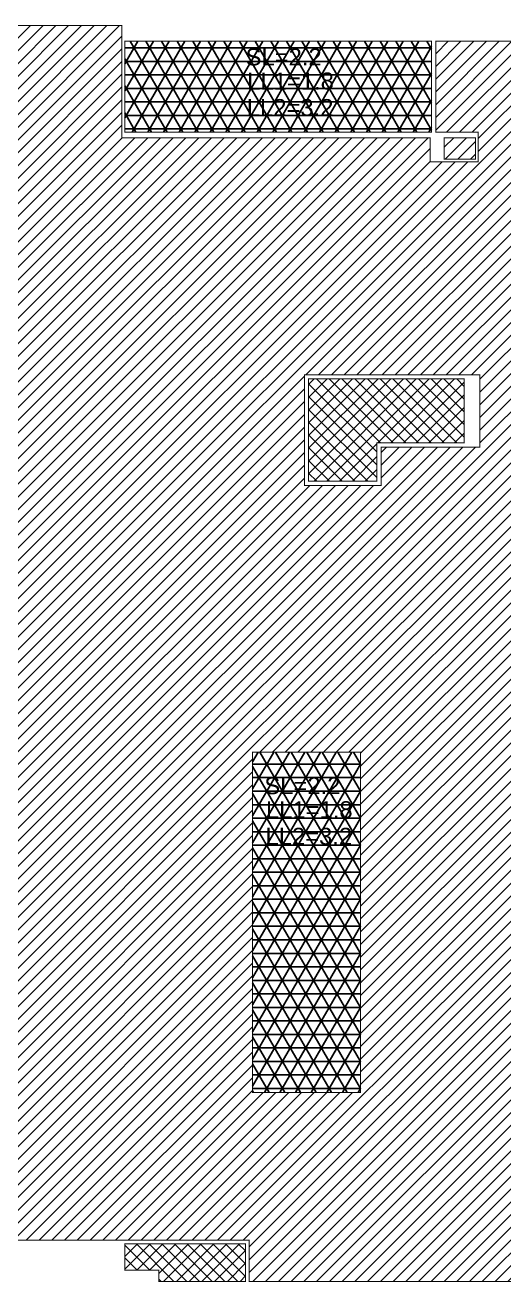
# Model space of a CAD drawing. Header units: millimetres. Extents: x -399213 to 265804, y -9748 to 250638.
# Drawn here: x 96538 to 130259, y 665 to 89235 of the extents above; entities that cross this region are included whole.
import ezdxf
from ezdxf.enums import TextEntityAlignment as Align

# ---------------------------------------------------------------- set-up
doc = ezdxf.new("R2010")
doc.units = ezdxf.units.MM
doc.header["$MEASUREMENT"] = 0
doc.layers.add('A-SYM', color=7, linetype='Continuous')
doc.styles.get("Standard").update_dxf_attribs({"font": 'arial.ttf'})
pattern_1 = [(45, (-645889.44, -28571.2), (-449.0128, 449.0128), [])]

msp = doc.modelspace()

# ---------------------------------------------------------------- hatches: boundary and pattern name
at = {"layer": 'A-SYM'}
h = msp.add_hatch(dxfattribs=at)
h.set_pattern_fill('ANSI37', color=4, scale=200)
h.set_pattern_definition([(45, (-645889.44, -28571.2), (-449.0128, 449.0128), []), (135, (-645889.44, -28571.2), (-449.0128, -449.0128), [])])
h.paths.add_polyline_path([(-540.6, 10400), (-540.6, 12800), (-1340.6, 12800), (-1340.6, 18900), (1309.4, 18900), (1309.4, 10400)])
h.paths.add_polyline_path([(60859.4, 3350), (60859.4, 1500), (57459.4, 1500), (57459.4, 700), (51359.4, 700), (51359.4, 3350)])
h.paths.add_polyline_path([(38509.4, 35250), (35209.4, 35250), (35209.4, 45300), (38509.4, 45300)])
h.paths.add_polyline_path([(103559.4, 1500), (105959.4, 1500), (105959.4, 700), (112059.4, 700), (112059.4, 3350), (103559.4, 3350)])
h.paths.add_polyline_path([(177109.4, 27800), (177109.4, 25970), (177809.4, 25970), (177809.4, 19600), (175109.4, 19600), (175109.4, 27800)])
h.paths.add_polyline_path([(177259.4, 46850), (177259.4, 44500), (176509.4, 44500), (176509.4, 38400), (179159.4, 38400), (179159.4, 46850)])
h.paths.add_polyline_path([(121309.4, 57100), (116509.4, 57100), (116509.4, 64300), (127459.4, 64300), (127459.4, 59800), (121309.4, 59800)])
h.paths.add_polyline_path([(162759.4, 81300), (162759.4, 78650), (153059.4, 78650), (153059.4, 81300), (159159.4, 81300), (159159.4, 80500), (161209.4, 80500), (161209.4, 81300)])
h.paths.add_polyline_path([(86584.4, 80950), (86584.4, 83650), (85509.4, 83650), (85509.4, 89200), (88259.4, 89200), (88259.4, 80950)])
h.paths.add_polyline_path([(38759.4, 63700), (38759.4, 56300), (40559.4, 56300), (40559.4, 54300), (42609.4, 54300), (42609.4, 52300), (44359.4, 52300), (44359.4, 58200), (44859.4, 58200), (44859.4, 60900), (44359.4, 60900), (44359.4, 63700)])
h.paths.add_polyline_path([(72759.4, 63700), (67159.4, 63700), (67159.4, 52300), (68909.4, 52300), (68909.4, 54300), (70959.4, 54300), (70959.4, 56300), (72759.4, 56300)])
h.paths.add_polyline_path([(169209.4, 25400), (173959.4, 25400), (173959.4, 27800), (170109.4, 27800), (170109.4, 26950), (169209.4, 26950)])
h.paths.add_polyline_path([(15959.4, 89200), (15959.4, 84700), (23559.4, 84700), (23559.4, 89200)])
h.paths.add_polyline_path([(95409.4, 64300), (95409.4, 59800), (84959.4, 59800), (84959.4, 62900), (87409.4, 62900), (87409.4, 64300)])
h.paths.add_polyline_path([(150909.4, 19600), (145209.4, 19600), (145209.4, 25800), (147909.4, 25800), (147909.4, 25600), (150909.4, 25600)])
h = msp.add_hatch(dxfattribs=at)
h.set_pattern_fill('ANSI31', color=1, scale=200)
h.set_pattern_definition(pattern_1)
h.paths.add_polyline_path([(116209.4, 64600), (116209.4, 56800), (121609.4, 56800), (121609.4, 59500), (128559.4, 59500), (128559.4, 64600)], flags=16)
h.paths.add_polyline_path([(112559.4, 38000), (120159.4, 38000), (120159.4, 14000), (112559.4, 14000)], flags=16)
h.paths.add_polyline_path([(95759.4, 89200), (103359.4, 89200), (103359.4, 81300), (125059.4, 81300), (125059.4, 79600), (128459.4, 79600), (128459.4, 81700), (125459.4, 81700), (125459.4, 88100), (138359.4, 88100), (138359.4, 77300), (153009.4, 77300), (153009.4, 78400), (163009.4, 78400), (163009.4, 81300), (163159.4, 81300), (163159.4, 89200), (174966.8, 89200), (200167.6, 64000), (197659.4, 63685), (197659.4, 46785), (176259.4, 47100), (176259.4, 40900), (171609.4, 40900), (171609.4, 45600), (170109.4, 45600), (170109.4, 47100), (161198.8, 47100), (158559.4, 45340.4), (149309.4, 45340.4), (146719.9, 47100), (131759.4, 47100), (131759.4, 25200), (138759.4, 25200), (138759.4, 21450), (132659.4, 21450), (132659.4, 19950), (131759.4, 19950), (131759.4, 16800), (138909.4, 16800), (138909.4, 10500), (131759.4, 10500), (131759.4, 8200), (145209.4, 8200), (145209.4, 700), (112309.4, 700), (112309.4, 3600), (95159.4, 3600), (95159.4, 5800), (85359.4, 5800), (85359.4, 700), (64009.4, 700), (64009.4, 3600), (39159.4, 3600), (39159.4, 700), (7559.4, 700), (7559.4, 10400), (1559.4, 10400), (1559.4, 17100), (15959.4, 17100), (15959.4, 16900), (40659.4, 16900), (40659.4, 15200), (44059.4, 15200), (44059.4, 17300), (37459.4, 17300), (37459.4, 25500), (35059.4, 25500), (35059.4, 35000), (38759.4, 35000), (38759.4, 38500), (42809.4, 38500), (42809.4, 35000), (62309.4, 35000), (62309.4, 25500), (58459.4, 25500), (58459.4, 16900), (90559.4, 16900), (90559.4, 59450), (95759.4, 59450), (95759.4, 65100), (94859.4, 65100), (94859.4, 71800), (95759.4, 71800)])
h = msp.add_hatch(dxfattribs=at)
h.set_pattern_fill('NET3', color=8, scale=300)
h.set_pattern_definition([(0, (-645889.4, -28571.2), (0, 952.5), []), (60, (-645889.4, -28571.2), (-824.8892, 476.25), []), (120, (-645889.4, -28571.2), (-824.8892, -476.25), [])])
h.paths.add_polyline_path([(112559.4, 38000), (120159.4, 38000), (120159.4, 14000), (112559.4, 14000)])
h.paths.add_polyline_path([(81559.4, 25100), (58459.4, 25100), (58459.4, 17300), (81559.4, 17300)])
h.paths.add_polyline_path([(103559.4, 88100.4), (125159.4, 88100.5), (125159.4, 81700.1), (103559.4, 81700)])
h.paths.add_polyline_path([(15959.4, 25100), (37459.4, 25100), (37459.4, 17300), (15959.4, 17300)])
h.paths.add_polyline_path([(145209.4, 8200), (159509.4, 8200), (159509.4, 700), (145209.4, 700)])
h.paths.add_polyline_path([(138559.5, 88100), (162959.4, 88100), (162959.4, 81700), (138559.5, 81700)])
h = msp.add_hatch(dxfattribs=at)
h.set_pattern_fill('ANSI31', color=1, scale=200)
h.set_pattern_definition(pattern_1)
h.paths.add_polyline_path([(131959.4, 8400), (136309.4, 8400), (136309.4, 10300), (131959.4, 10300)])
h.paths.add_polyline_path([(41659.4, 16900), (43859.4, 16900), (43859.4, 15400), (41659.4, 15400)])
h.paths.add_polyline_path([(126059.4, 81300), (128259.4, 81300), (128259.4, 79800), (126059.4, 79800)])

# ---------------------------------------------------------------- linework, layer by layer
at = {"layer": 'A-SYM', "const_width": 70}
for points in [[(95759.4, 89200), (103359.4, 89200), (103359.4, 81300), (125059.4, 81300), (125059.4, 79600), (128459.4, 79600), (128459.4, 81700), (125459.4, 81700), (125459.4, 88100), (138359.4, 88100)], [(145209.4, 700), (112309.4, 700), (112309.4, 3600), (95159.4, 3600), (95159.4, 5800), (85359.4, 5800), (85359.4, 700), (64009.4, 700), (64009.4, 3600), (39159.4, 3600), (39159.4, 700), (7559.4, 700)]]:
    msp.add_lwpolyline(points, dxfattribs=at)
for points in [[(103559.4, 88100.4), (125159.4, 88100.5), (125159.4, 81700.1), (103559.4, 81700)], [(126059.4, 81300), (128259.4, 81300), (128259.4, 79800), (126059.4, 79800)], [(116209.4, 64600), (116209.4, 56800), (121609.4, 56800), (121609.4, 59500), (128559.4, 59500), (128559.4, 64600)], [(121309.4, 57100), (116509.4, 57100), (116509.4, 64300), (127459.4, 64300), (127459.4, 59800), (121309.4, 59800)], [(112559.4, 38000), (120159.4, 38000), (120159.4, 14000), (112559.4, 14000)], [(103559.4, 1500), (105959.4, 1500), (105959.4, 700), (112059.4, 700), (112059.4, 3350), (103559.4, 3350)]]:
    msp.add_lwpolyline(points, close=True, dxfattribs=at)

# ---------------------------------------------------------------- texts
for s, p in [('SL=2.2', (114746.9, 86993.2, 0)), ('LL1=1.8', (115233.9, 85296.7, 0)), ('LL2=3.2', (115201.7, 83423.4, 0)), ('SL=2.2', (116066.4, 35637.2)), ('LL1=1.8', (116553.4, 33940.7)), ('LL2=3.2', (116521.3, 32067.4))]:
    msp.add_text(s, height=1200).set_placement(p, align=Align.MIDDLE_CENTER)

doc.saveas('drawing.dxf')
